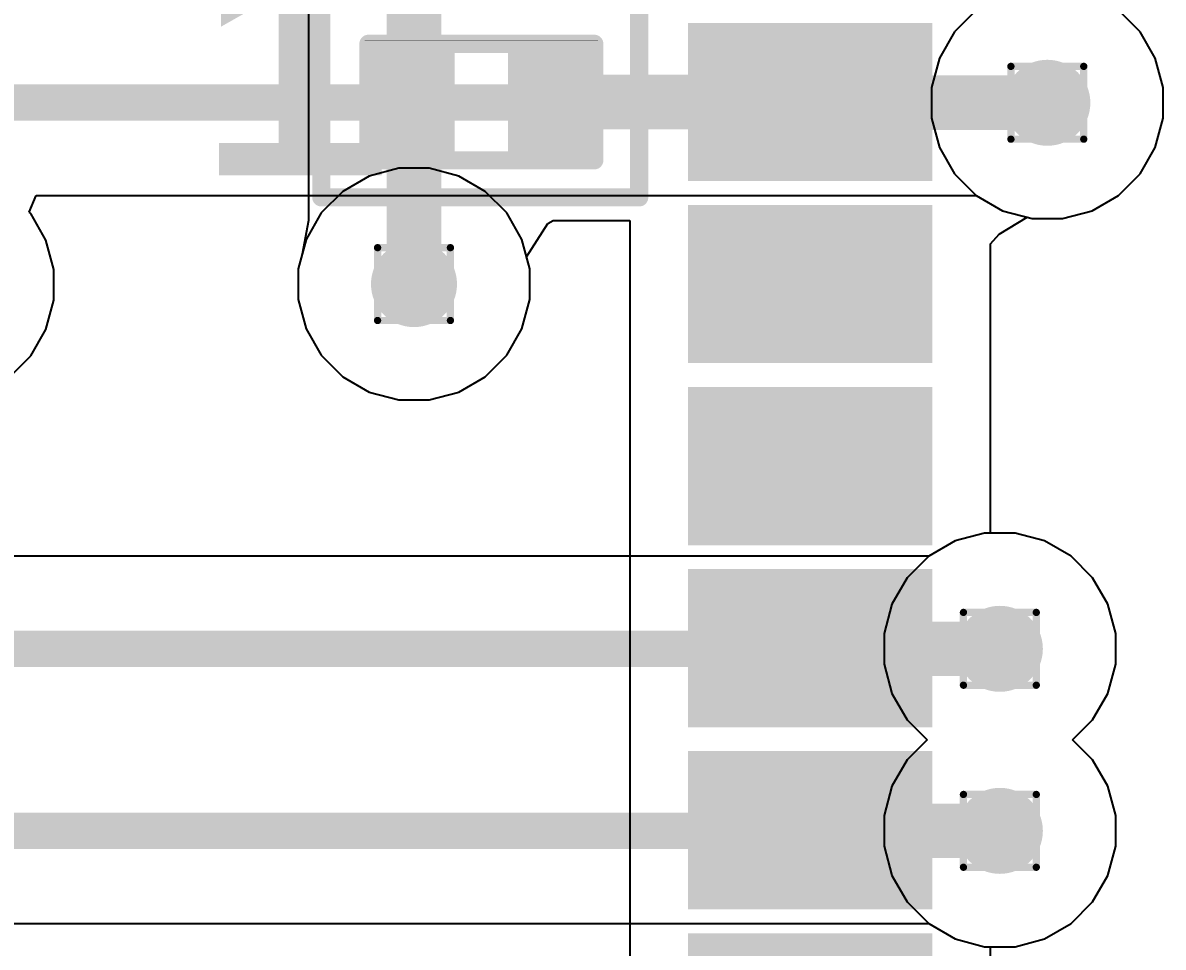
# Model space of a CAD drawing. Header units: inches. Extents: x -9 to 196, y -9 to 68.
# Drawn here: x 13.56 to 21.52, y 1.54 to 7.99 of the extents above; entities that cross this region are included whole.
import ezdxf

# ---------------------------------------------------------------- set-up
doc = ezdxf.new("R2010")
doc.units = ezdxf.units.IN
for name, color, linetype in [('Bottom Layer', 5, 'Continuous'), ('Drill Drawing', 1, 'Continuous'), ('Ground', 16, 'Continuous'), ('Power 3V3', 76, 'Continuous'), ('Top Layer', 1, 'Continuous'), ('Top Overlay', 2, 'Continuous'), ('Top Paste', 8, 'Continuous'), ('Top Solder', 216, 'Continuous'), ('Via Holes', 16, 'Continuous')]:
    doc.layers.add(name, color=color, linetype=linetype)
doc.styles.add('Arial Black_Bold', font='', dxfattribs={"height": 0.2})
doc.styles.get('Arial Black_Bold').set_extended_font_data('Arial Black', bold=True)

# ---------------------------------------------------------------- blocks, each defined once
blk = doc.blocks.new('38_SMD_M______4')
at = {"layer": 'Top Layer'}
for points in [[(7.99999797, 5.52000039), (9.499997509999998, 5.52000039), (9.499997509999998, 4.61999965), (7.99999797, 4.61999965)], [(8.00000051, 4.250000389999999), (9.500000049999999, 4.250000389999999), (9.500000049999999, 3.34999965), (8.00000051, 3.34999965)], [(8.00000051, 2.98000039), (9.500000049999999, 2.98000039), (9.500000049999999, 2.07999965), (8.00000051, 2.07999965)], [(8.00000051, 1.71000039), (9.500000049999999, 1.71000039), (9.500000049999999, 0.80999965), (8.00000051, 0.80999965)], [(8.00000051, 0.44000039), (9.500000049999999, 0.44000039), (9.500000049999999, -0.46000035), (8.00000051, -0.46000035)]]:
    blk.add_hatch(color=1, dxfattribs=at).paths.add_polyline_path(points)
at = {"layer": 'Top Paste'}
for points in [[(7.99999797, 5.52000039), (9.499997509999998, 5.52000039), (9.499997509999998, 4.61999965), (7.99999797, 4.61999965)], [(8.00000051, 4.250000389999999), (9.500000049999999, 4.250000389999999), (9.500000049999999, 3.34999965), (8.00000051, 3.34999965)], [(8.00000051, 2.98000039), (9.500000049999999, 2.98000039), (9.500000049999999, 2.07999965), (8.00000051, 2.07999965)], [(8.00000051, 1.71000039), (9.500000049999999, 1.71000039), (9.500000049999999, 0.80999965), (8.00000051, 0.80999965)], [(8.00000051, 0.44000039), (9.500000049999999, 0.44000039), (9.500000049999999, -0.46000035), (8.00000051, -0.46000035)]]:
    blk.add_hatch(color=8, dxfattribs=at).paths.add_polyline_path(points)
at = {"layer": 'Top Solder'}
for points in [[(7.89840051, 6.89160039), (9.601600049999998, 6.89160039), (9.601600049999998, 5.78839965), (7.89840051, 5.78839965)], [(7.89839797, 5.621600389999999), (9.60159751, 5.621600389999999), (9.60159751, 4.51839965), (7.89839797, 4.51839965)], [(7.89840051, 4.35160039), (9.601600049999998, 4.35160039), (9.601600049999998, 3.24839965), (7.89840051, 3.24839965)], [(7.89840051, 3.08160039), (9.601600049999998, 3.08160039), (9.601600049999998, 1.97839965), (7.89840051, 1.97839965)], [(7.89840051, 1.81160039), (9.601600049999998, 1.81160039), (9.601600049999998, 0.70839965), (7.89840051, 0.70839965)], [(7.89840051, 0.54160039), (9.601600049999998, 0.54160039), (9.601600049999998, -0.56160035), (7.89840051, -0.56160035)]]:
    blk.add_hatch(color=216, dxfattribs=at).paths.add_polyline_path(points)
blk = doc.blocks.new('R___0402_13')
at = {"layer": 'Top Layer'}
for points in [[(-0.6985, -0.3175), (-0.6985, 0.3175), (-0.2412999999999999, 0.3175), (-0.2413, -0.3175)], [(0.2412999999999999, -0.3175), (0.2413, 0.3175), (0.6985, 0.3175), (0.6985, -0.3175)]]:
    blk.add_hatch(color=1, dxfattribs=at).paths.add_polyline_path(points)
at = {"layer": 'Top Paste'}
for points in [[(-0.6985, -0.3175), (-0.6985, 0.3175), (-0.2412999999999999, 0.3175), (-0.2413, -0.3175)], [(0.2412999999999999, -0.3175), (0.2413, 0.3175), (0.6985, 0.3175), (0.6985, -0.3175)]]:
    blk.add_hatch(color=8, dxfattribs=at).paths.add_polyline_path(points)
at = {"layer": 'Top Solder'}
for points in [[(-0.75350116, -0.37250116), (-0.75350116, 0.37250116), (-0.1862988399999999, 0.37250116), (-0.18629884, -0.37250116)], [(0.1862988399999999, -0.37250116), (0.18629884, 0.37250116), (0.75350116, 0.37250116), (0.75350116, -0.37250116)]]:
    blk.add_hatch(color=216, dxfattribs=at).paths.add_polyline_path(points)
at = {"layer": 'Top Overlay'}
for points in [[(-0.7874, 0.4064, 0.127, 0.127, 0), (-0.78740254, -0.40640254, 0.127, 0.127, 0)], [(0.7874, 0.4064, 0.127, 0.127, 0), (-0.7874, 0.4064, 0.127, 0.127, 0)], [(0.7874, 0.4064, 0.127, 0.127, 0), (0.7874, -0.4064, 0.127, 0.127, 0)], [(0.7874, -0.4064, 0.127, 0.127, 0), (-0.78740254, -0.40640254, 0.127, 0.127, 0)], [(0.8128, -0.4317974599999999, 0.0032258, 0.0032258, 0), (-0.8127974599999999, -0.4317974599999999, 0.0032258, 0.0032258, 0)]]:
    blk.add_lwpolyline(points, format="xyseb", dxfattribs=at)
for points in [[(-0.8191499999999999, 0.4064, 0.0635, 0.0635, 1), (-0.7556499999999999, 0.4064, 0.0635, 0.0635, 1)], [(-0.8191499999999999, 0.4064, 0.0635, 0.0635, 1), (-0.7556499999999999, 0.4064, 0.0635, 0.0635, 1)], [(0.7556499999999999, 0.4064, 0.0635, 0.0635, 1), (0.8191499999999999, 0.4064, 0.0635, 0.0635, 1)], [(0.7556499999999999, 0.4064, 0.0635, 0.0635, 1), (0.8191499999999999, 0.4064, 0.0635, 0.0635, 1)], [(-0.8191525399999998, -0.40640254, 0.0635, 0.0635, 1), (-0.75565254, -0.40640254, 0.0635, 0.0635, 1)], [(-0.8191525399999998, -0.40640254, 0.0635, 0.0635, 1), (-0.75565254, -0.40640254, 0.0635, 0.0635, 1)], [(0.7556499999999999, -0.4064, 0.0635, 0.0635, 1), (0.8191499999999999, -0.4064, 0.0635, 0.0635, 1)], [(0.7556499999999999, -0.4064, 0.0635, 0.0635, 1), (0.8191499999999999, -0.4064, 0.0635, 0.0635, 1)], [(-0.8136026399999999, -0.4317974599999999, 0.0016129, 0.0016129, 1), (-0.81199228, -0.4317974599999999, 0.0016129, 0.0016129, 1)], [(0.8119948199999999, -0.4317974599999999, 0.0016129, 0.0016129, 1), (0.81360518, -0.4317974599999999, 0.0016129, 0.0016129, 1)]]:
    blk.add_lwpolyline(points, format="xyseb", close=True, dxfattribs=at)

msp = doc.modelspace()

# ---------------------------------------------------------------- hatches: boundary and pattern name
at = {"layer": 'Bottom Layer'}
h = msp.add_hatch(color=5, dxfattribs=at)
edge = h.paths.add_edge_path()
edge.add_arc((20.70992302, 7.43094526), 0.2999994, 0, 360)
h = msp.add_hatch(color=5, dxfattribs=at)
edge = h.paths.add_edge_path()
edge.add_arc((16.2927157, 6.16598716), 0.2999994, 0, 360)
h = msp.add_hatch(color=5, dxfattribs=at)
edge = h.paths.add_edge_path()
edge.add_arc((20.37881878, 3.621387219999999), 0.2999994, 0, 360)
h = msp.add_hatch(color=5, dxfattribs=at)
edge = h.paths.add_edge_path()
edge.add_arc((20.37881878, 2.35138722), 0.2999994, 0, 360)
at = {"layer": 'Ground'}
h = msp.add_hatch(color=16, dxfattribs=at)
edge = h.paths.add_edge_path()
edge.add_arc((20.70992302, 7.43094526), 0.2999994, 0, 360)
h = msp.add_hatch(color=16, dxfattribs=at)
edge = h.paths.add_edge_path()
edge.add_arc((16.2927157, 6.16598716), 0.2999994, 0, 360)
h = msp.add_hatch(color=16, dxfattribs=at)
edge = h.paths.add_edge_path()
edge.add_arc((20.37881878, 3.621387219999999), 0.2999994, 0, 360)
h = msp.add_hatch(color=16, dxfattribs=at)
edge = h.paths.add_edge_path()
edge.add_arc((20.37881878, 2.35138722), 0.2999994, 0, 360)
at = {"layer": 'Power 3V3'}
h = msp.add_hatch(color=76, dxfattribs=at)
edge = h.paths.add_edge_path()
edge.add_arc((20.70992302, 7.43094526), 0.2999994, 0, 360)
h = msp.add_hatch(color=76, dxfattribs=at)
edge = h.paths.add_edge_path()
edge.add_arc((16.2927157, 6.16598716), 0.2999994, 0, 360)
h = msp.add_hatch(color=76, dxfattribs=at)
edge = h.paths.add_edge_path()
edge.add_arc((20.37881878, 3.621387219999999), 0.2999994, 0, 360)
h = msp.add_hatch(color=76, dxfattribs=at)
edge = h.paths.add_edge_path()
edge.add_arc((20.37881878, 2.35138722), 0.2999994, 0, 360)
at = {"layer": 'Top Layer'}
h = msp.add_hatch(color=1, dxfattribs=at)
edge = h.paths.add_edge_path()
edge.add_arc((20.70992302, 7.43094526), 0.2999994, 0, 360)
h = msp.add_hatch(color=1, dxfattribs=at)
edge = h.paths.add_edge_path()
edge.add_arc((16.2927157, 6.16598716), 0.2999994, 0, 360)
h = msp.add_hatch(color=1, dxfattribs=at)
edge = h.paths.add_edge_path()
edge.add_arc((20.37881878, 3.621387219999999), 0.2999994, 0, 360)
h = msp.add_hatch(color=1, dxfattribs=at)
edge = h.paths.add_edge_path()
edge.add_arc((20.37881878, 2.35138722), 0.2999994, 0, 360)
at = {"layer": 'Via Holes'}
h = msp.add_hatch(color=7, dxfattribs=at)
edge = h.paths.add_edge_path()
edge.add_arc((20.70992302, 7.43094526), 0.1499997, 0, 360)
h = msp.add_hatch(color=7, dxfattribs=at)
edge = h.paths.add_edge_path()
edge.add_arc((16.2927157, 6.16598716), 0.1499997, 0, 360)
h = msp.add_hatch(color=7, dxfattribs=at)
edge = h.paths.add_edge_path()
edge.add_arc((20.37881878, 3.621387219999999), 0.1499997, 0, 360)
h = msp.add_hatch(color=7, dxfattribs=at)
edge = h.paths.add_edge_path()
edge.add_arc((20.37881878, 2.35138722), 0.1499997, 0, 360)

# ---------------------------------------------------------------- linework, layer by layer
at = {"layer": 'Bottom Layer'}
for p, q in [((20.20224052, 8.06594526), (20.06336348, 7.92706822)), ((21.35648256, 7.92706822), (21.21760552, 8.06594526)), ((20.06336348, 7.92706822), (19.95698828, 7.742821699999999)), ((21.46285776, 7.742821699999999), (21.35648256, 7.92706822)), ((19.95698828, 7.742821699999999), (19.90192362, 7.537320459999999)), ((21.51792242, 7.537320459999999), (21.46285776, 7.742821699999999)), ((19.90192362, 7.537320459999999), (19.90192362, 7.324570059999999)), ((21.51792242, 7.324570059999999), (21.51792242, 7.537320459999999)), ((19.90192362, 7.324570059999999), (19.95698828, 7.119068819999999)), ((21.46285776, 7.119068819999999), (21.51792242, 7.324570059999999)), ((19.95698828, 7.119068819999999), (20.06336348, 6.9348223)), ((21.35648256, 6.9348223), (21.46285776, 7.119068819999999)), ((16.1863405, 6.973986559999999), (15.98083926, 6.918921899999999)), ((16.3990909, 6.973986559999999), (16.1863405, 6.973986559999999)), ((16.60459214, 6.918921899999999), (16.3990909, 6.973986559999999)), ((20.06336348, 6.9348223), (20.21380006, 6.78438572)), ((21.20604598, 6.78438572), (21.35648256, 6.9348223)), ((15.98083926, 6.918921899999999), (15.79659274, 6.8125467)), ((16.78883866, 6.8125467), (16.60459214, 6.918921899999999)), ((15.79659274, 6.8125467), (15.64615616, 6.66211012)), ((16.93927524, 6.66211012), (16.78883866, 6.8125467)), ((20.21380006, 6.78438572), (20.39804658, 6.678010519999999)), ((21.02179946, 6.678010519999999), (21.20604598, 6.78438572)), ((15.64615616, 6.66211012), (15.53978096, 6.477863599999999)), ((17.04565044, 6.477863599999999), (16.93927524, 6.66211012)), ((20.39804658, 6.678010519999999), (20.60354782, 6.622945859999999)), ((20.60354782, 6.622945859999999), (20.81629822, 6.622945859999999)), ((20.81629822, 6.622945859999999), (21.02179946, 6.678010519999999)), ((15.53978096, 6.477863599999999), (15.4847163, 6.27236236)), ((17.1007151, 6.27236236), (17.04565044, 6.477863599999999)), ((15.4847163, 6.27236236), (15.4847163, 6.05961196)), ((17.1007151, 6.05961196), (17.1007151, 6.27236236)), ((15.4847163, 6.05961196), (15.53978096, 5.85411072)), ((17.04565044, 5.85411072), (17.1007151, 6.05961196)), ((15.53978096, 5.85411072), (15.64615616, 5.6698642)), ((16.93927524, 5.6698642), (17.04565044, 5.85411072)), ((15.64615616, 5.6698642), (15.79659274, 5.51942762)), ((16.78883866, 5.51942762), (16.93927524, 5.6698642)), ((15.79659274, 5.51942762), (15.98083926, 5.41305242)), ((16.60459214, 5.41305242), (16.78883866, 5.51942762)), ((15.98083926, 5.41305242), (16.1863405, 5.357987759999999)), ((16.3990909, 5.357987759999999), (16.60459214, 5.41305242)), ((16.1863405, 5.357987759999999), (16.3990909, 5.357987759999999)), ((20.27244358, 4.42938662), (20.06694234, 4.37432196)), ((20.48519398, 4.42938662), (20.27244358, 4.42938662)), ((20.69069522, 4.37432196), (20.48519398, 4.42938662)), ((20.06694234, 4.37432196), (19.88269582, 4.26794676)), ((20.87494174, 4.26794676), (20.69069522, 4.37432196)), ((19.88269582, 4.26794676), (19.73225924, 4.11751018)), ((21.02537832, 4.11751018), (20.87494174, 4.26794676)), ((19.73225924, 4.11751018), (19.62588404, 3.933263659999999)), ((21.13175352, 3.933263659999999), (21.02537832, 4.11751018)), ((19.62588404, 3.933263659999999), (19.57081938, 3.72776242)), ((21.18681818, 3.72776242), (21.13175352, 3.933263659999999)), ((19.57081938, 3.72776242), (19.57081938, 3.515012019999999)), ((21.18681818, 3.515012019999999), (21.18681818, 3.72776242)), ((19.57081938, 3.515012019999999), (19.62588404, 3.30951078)), ((21.13175352, 3.30951078), (21.18681818, 3.515012019999999)), ((19.62588404, 3.30951078), (19.73225924, 3.12526426)), ((21.02537832, 3.12526426), (21.13175352, 3.30951078)), ((19.73225924, 3.12526426), (19.87113628, 2.98638722)), ((20.88650128, 2.98638722), (21.02537832, 3.12526426)), ((19.87113628, 2.98638722), (19.73225924, 2.84751018)), ((21.02537832, 2.84751018), (20.88650128, 2.98638722)), ((19.73225924, 2.84751018), (19.62588404, 2.66326366)), ((21.13175352, 2.66326366), (21.02537832, 2.84751018)), ((19.62588404, 2.66326366), (19.57081938, 2.45776242)), ((21.18681818, 2.45776242), (21.13175352, 2.66326366)), ((19.57081938, 2.45776242), (19.57081938, 2.24501202)), ((21.18681818, 2.24501202), (21.18681818, 2.45776242)), ((19.57081938, 2.24501202), (19.62588404, 2.03951078)), ((21.13175352, 2.03951078), (21.18681818, 2.24501202)), ((19.62588404, 2.03951078), (19.73225924, 1.85526426)), ((21.02537832, 1.85526426), (21.13175352, 2.03951078)), ((19.73225924, 1.85526426), (19.88269582, 1.70482768)), ((20.87494174, 1.70482768), (21.02537832, 1.85526426)), ((19.88269582, 1.70482768), (20.06694234, 1.59845248)), ((20.69069522, 1.59845248), (20.87494174, 1.70482768)), ((20.06694234, 1.59845248), (20.27244358, 1.54338782)), ((20.48519398, 1.54338782), (20.69069522, 1.59845248)), ((20.27244358, 1.54338782), (20.48519398, 1.54338782))]:
    msp.add_line(p, q, dxfattribs=at)
at = {"layer": 'Drill Drawing'}
for points in [[(20.45592302, 7.68494526, 0.0508, 0.0508, 0), (20.96392302, 7.68494526, 0.0508, 0.0508, 0)], [(20.45592302, 7.176945259999999, 0.0508, 0.0508, 0), (20.45592302, 7.68494526, 0.0508, 0.0508, 0)], [(20.96392302, 7.176945259999999, 0.0508, 0.0508, 0), (20.96392302, 7.68494526, 0.0508, 0.0508, 0)], [(20.45592302, 7.176945259999999, 0.0508, 0.0508, 0), (20.96392302, 7.176945259999999, 0.0508, 0.0508, 0)], [(16.0387157, 6.41998716, 0.0508, 0.0508, 0), (16.5467157, 6.41998716, 0.0508, 0.0508, 0)], [(16.0387157, 5.91198716, 0.0508, 0.0508, 0), (16.0387157, 6.41998716, 0.0508, 0.0508, 0)], [(16.5467157, 5.91198716, 0.0508, 0.0508, 0), (16.5467157, 6.41998716, 0.0508, 0.0508, 0)], [(16.0387157, 5.91198716, 0.0508, 0.0508, 0), (16.5467157, 5.91198716, 0.0508, 0.0508, 0)], [(20.12481878, 3.875387219999999, 0.0508, 0.0508, 0), (20.63281878, 3.875387219999999, 0.0508, 0.0508, 0)], [(20.12481878, 3.36738722, 0.0508, 0.0508, 0), (20.12481878, 3.875387219999999, 0.0508, 0.0508, 0)], [(20.63281878, 3.36738722, 0.0508, 0.0508, 0), (20.63281878, 3.875387219999999, 0.0508, 0.0508, 0)], [(20.12481878, 3.36738722, 0.0508, 0.0508, 0), (20.63281878, 3.36738722, 0.0508, 0.0508, 0)], [(20.12481878, 2.60538722, 0.0508, 0.0508, 0), (20.63281878, 2.60538722, 0.0508, 0.0508, 0)], [(20.12481878, 2.09738722, 0.0508, 0.0508, 0), (20.12481878, 2.60538722, 0.0508, 0.0508, 0)], [(20.63281878, 2.09738722, 0.0508, 0.0508, 0), (20.63281878, 2.60538722, 0.0508, 0.0508, 0)], [(20.12481878, 2.09738722, 0.0508, 0.0508, 0), (20.63281878, 2.09738722, 0.0508, 0.0508, 0)]]:
    msp.add_lwpolyline(points, format="xyseb", dxfattribs=at)
for points in [[(20.44322302, 7.68494526, 0.0254, 0.0254, 1), (20.46862302, 7.68494526, 0.0254, 0.0254, 1)], [(20.44322302, 7.68494526, 0.0254, 0.0254, 1), (20.46862302, 7.68494526, 0.0254, 0.0254, 1)], [(20.95122302, 7.68494526, 0.0254, 0.0254, 1), (20.97662302, 7.68494526, 0.0254, 0.0254, 1)], [(20.95122302, 7.68494526, 0.0254, 0.0254, 1), (20.97662302, 7.68494526, 0.0254, 0.0254, 1)], [(20.44322302, 7.176945259999999, 0.0254, 0.0254, 1), (20.46862302, 7.176945259999999, 0.0254, 0.0254, 1)], [(20.44322302, 7.176945259999999, 0.0254, 0.0254, 1), (20.46862302, 7.176945259999999, 0.0254, 0.0254, 1)], [(20.95122302, 7.176945259999999, 0.0254, 0.0254, 1), (20.97662302, 7.176945259999999, 0.0254, 0.0254, 1)], [(20.95122302, 7.176945259999999, 0.0254, 0.0254, 1), (20.97662302, 7.176945259999999, 0.0254, 0.0254, 1)], [(16.0260157, 6.41998716, 0.0254, 0.0254, 1), (16.0514157, 6.41998716, 0.0254, 0.0254, 1)], [(16.0260157, 6.41998716, 0.0254, 0.0254, 1), (16.0514157, 6.41998716, 0.0254, 0.0254, 1)], [(16.5340157, 6.41998716, 0.0254, 0.0254, 1), (16.5594157, 6.41998716, 0.0254, 0.0254, 1)], [(16.5340157, 6.41998716, 0.0254, 0.0254, 1), (16.5594157, 6.41998716, 0.0254, 0.0254, 1)], [(16.0260157, 5.91198716, 0.0254, 0.0254, 1), (16.0514157, 5.91198716, 0.0254, 0.0254, 1)], [(16.0260157, 5.91198716, 0.0254, 0.0254, 1), (16.0514157, 5.91198716, 0.0254, 0.0254, 1)], [(16.5340157, 5.91198716, 0.0254, 0.0254, 1), (16.5594157, 5.91198716, 0.0254, 0.0254, 1)], [(16.5340157, 5.91198716, 0.0254, 0.0254, 1), (16.5594157, 5.91198716, 0.0254, 0.0254, 1)], [(20.11211878, 3.875387219999999, 0.0254, 0.0254, 1), (20.13751878, 3.875387219999999, 0.0254, 0.0254, 1)], [(20.11211878, 3.875387219999999, 0.0254, 0.0254, 1), (20.13751878, 3.875387219999999, 0.0254, 0.0254, 1)], [(20.62011878, 3.875387219999999, 0.0254, 0.0254, 1), (20.64551878, 3.875387219999999, 0.0254, 0.0254, 1)], [(20.62011878, 3.875387219999999, 0.0254, 0.0254, 1), (20.64551878, 3.875387219999999, 0.0254, 0.0254, 1)], [(20.11211878, 3.36738722, 0.0254, 0.0254, 1), (20.13751878, 3.36738722, 0.0254, 0.0254, 1)], [(20.11211878, 3.36738722, 0.0254, 0.0254, 1), (20.13751878, 3.36738722, 0.0254, 0.0254, 1)], [(20.62011878, 3.36738722, 0.0254, 0.0254, 1), (20.64551878, 3.36738722, 0.0254, 0.0254, 1)], [(20.62011878, 3.36738722, 0.0254, 0.0254, 1), (20.64551878, 3.36738722, 0.0254, 0.0254, 1)], [(20.11211878, 2.60538722, 0.0254, 0.0254, 1), (20.13751878, 2.60538722, 0.0254, 0.0254, 1)], [(20.11211878, 2.60538722, 0.0254, 0.0254, 1), (20.13751878, 2.60538722, 0.0254, 0.0254, 1)], [(20.62011878, 2.60538722, 0.0254, 0.0254, 1), (20.64551878, 2.60538722, 0.0254, 0.0254, 1)], [(20.62011878, 2.60538722, 0.0254, 0.0254, 1), (20.64551878, 2.60538722, 0.0254, 0.0254, 1)], [(20.11211878, 2.09738722, 0.0254, 0.0254, 1), (20.13751878, 2.09738722, 0.0254, 0.0254, 1)], [(20.11211878, 2.09738722, 0.0254, 0.0254, 1), (20.13751878, 2.09738722, 0.0254, 0.0254, 1)], [(20.62011878, 2.09738722, 0.0254, 0.0254, 1), (20.64551878, 2.09738722, 0.0254, 0.0254, 1)], [(20.62011878, 2.09738722, 0.0254, 0.0254, 1), (20.64551878, 2.09738722, 0.0254, 0.0254, 1)]]:
    msp.add_lwpolyline(points, format="xyseb", close=True, dxfattribs=at)
at = {"layer": 'Ground'}
for p, q in [((20.20224052, 8.06594526), (20.06336348, 7.92706822)), ((21.35648256, 7.92706822), (21.21760552, 8.06594526)), ((20.06336348, 7.92706822), (19.95698828, 7.742821699999999)), ((21.46285776, 7.742821699999999), (21.35648256, 7.92706822)), ((19.95698828, 7.742821699999999), (19.90192362, 7.537320459999999)), ((21.51792242, 7.537320459999999), (21.46285776, 7.742821699999999)), ((19.90192362, 7.537320459999999), (19.90192362, 7.324570059999999)), ((21.51792242, 7.324570059999999), (21.51792242, 7.537320459999999)), ((19.90192362, 7.324570059999999), (19.95698828, 7.119068819999999)), ((21.46285776, 7.119068819999999), (21.51792242, 7.324570059999999)), ((19.95698828, 7.119068819999999), (20.06336348, 6.9348223)), ((21.35648256, 6.9348223), (21.46285776, 7.119068819999999)), ((16.1863405, 6.973986559999999), (15.98083926, 6.918921899999999)), ((16.3990909, 6.973986559999999), (16.1863405, 6.973986559999999)), ((16.60459214, 6.918921899999999), (16.3990909, 6.973986559999999)), ((20.06336348, 6.9348223), (20.21380006, 6.78438572)), ((21.20604598, 6.78438572), (21.35648256, 6.9348223)), ((15.98083926, 6.918921899999999), (15.79659274, 6.8125467)), ((16.78883866, 6.8125467), (16.60459214, 6.918921899999999)), ((15.79659274, 6.8125467), (15.64615616, 6.66211012)), ((16.93927524, 6.66211012), (16.78883866, 6.8125467)), ((20.21380006, 6.78438572), (20.39804658, 6.678010519999999)), ((21.02179946, 6.678010519999999), (21.20604598, 6.78438572)), ((15.64615616, 6.66211012), (15.53978096, 6.477863599999999)), ((17.04565044, 6.477863599999999), (16.93927524, 6.66211012)), ((20.39804658, 6.678010519999999), (20.60354782, 6.622945859999999)), ((20.60354782, 6.622945859999999), (20.81629822, 6.622945859999999)), ((20.81629822, 6.622945859999999), (21.02179946, 6.678010519999999)), ((15.53978096, 6.477863599999999), (15.4847163, 6.27236236)), ((17.1007151, 6.27236236), (17.04565044, 6.477863599999999)), ((15.4847163, 6.27236236), (15.4847163, 6.05961196)), ((17.1007151, 6.05961196), (17.1007151, 6.27236236)), ((15.4847163, 6.05961196), (15.53978096, 5.85411072)), ((17.04565044, 5.85411072), (17.1007151, 6.05961196)), ((15.53978096, 5.85411072), (15.64615616, 5.6698642)), ((16.93927524, 5.6698642), (17.04565044, 5.85411072)), ((15.64615616, 5.6698642), (15.79659274, 5.51942762)), ((16.78883866, 5.51942762), (16.93927524, 5.6698642)), ((15.79659274, 5.51942762), (15.98083926, 5.41305242)), ((16.60459214, 5.41305242), (16.78883866, 5.51942762)), ((15.98083926, 5.41305242), (16.1863405, 5.357987759999999)), ((16.3990909, 5.357987759999999), (16.60459214, 5.41305242)), ((16.1863405, 5.357987759999999), (16.3990909, 5.357987759999999)), ((20.27244358, 4.42938662), (20.06694234, 4.37432196)), ((20.48519398, 4.42938662), (20.27244358, 4.42938662)), ((20.69069522, 4.37432196), (20.48519398, 4.42938662)), ((20.06694234, 4.37432196), (19.88269582, 4.26794676)), ((20.87494174, 4.26794676), (20.69069522, 4.37432196)), ((19.88269582, 4.26794676), (19.73225924, 4.11751018)), ((21.02537832, 4.11751018), (20.87494174, 4.26794676)), ((19.73225924, 4.11751018), (19.62588404, 3.933263659999999)), ((21.13175352, 3.933263659999999), (21.02537832, 4.11751018)), ((19.62588404, 3.933263659999999), (19.57081938, 3.72776242)), ((21.18681818, 3.72776242), (21.13175352, 3.933263659999999)), ((19.57081938, 3.72776242), (19.57081938, 3.515012019999999)), ((21.18681818, 3.515012019999999), (21.18681818, 3.72776242)), ((19.57081938, 3.515012019999999), (19.62588404, 3.30951078)), ((21.13175352, 3.30951078), (21.18681818, 3.515012019999999)), ((19.62588404, 3.30951078), (19.73225924, 3.12526426)), ((21.02537832, 3.12526426), (21.13175352, 3.30951078)), ((19.73225924, 3.12526426), (19.87113628, 2.98638722)), ((20.88650128, 2.98638722), (21.02537832, 3.12526426)), ((19.87113628, 2.98638722), (19.73225924, 2.84751018)), ((21.02537832, 2.84751018), (20.88650128, 2.98638722)), ((19.73225924, 2.84751018), (19.62588404, 2.66326366)), ((21.13175352, 2.66326366), (21.02537832, 2.84751018)), ((19.62588404, 2.66326366), (19.57081938, 2.45776242)), ((21.18681818, 2.45776242), (21.13175352, 2.66326366)), ((19.57081938, 2.45776242), (19.57081938, 2.24501202)), ((21.18681818, 2.24501202), (21.18681818, 2.45776242)), ((19.57081938, 2.24501202), (19.62588404, 2.03951078)), ((21.13175352, 2.03951078), (21.18681818, 2.24501202)), ((19.62588404, 2.03951078), (19.73225924, 1.85526426)), ((21.02537832, 1.85526426), (21.13175352, 2.03951078)), ((19.73225924, 1.85526426), (19.88269582, 1.70482768)), ((20.87494174, 1.70482768), (21.02537832, 1.85526426)), ((19.88269582, 1.70482768), (20.06694234, 1.59845248)), ((20.69069522, 1.59845248), (20.87494174, 1.70482768)), ((20.06694234, 1.59845248), (20.27244358, 1.54338782)), ((20.48519398, 1.54338782), (20.69069522, 1.59845248)), ((20.27244358, 1.54338782), (20.48519398, 1.54338782))]:
    msp.add_line(p, q, dxfattribs=at)
at = {"layer": 'Power 3V3'}
for p, q in [((21.35648256, 7.92706822), (21.21760552, 8.06594526)), ((21.46285776, 7.742821699999999), (21.35648256, 7.92706822)), ((21.51792242, 7.537320459999999), (21.46285776, 7.742821699999999)), ((21.51792242, 7.324570059999999), (21.51792242, 7.537320459999999)), ((21.46285776, 7.119068819999999), (21.51792242, 7.324570059999999)), ((21.35648256, 6.9348223), (21.46285776, 7.119068819999999)), ((21.20604598, 6.78438572), (21.35648256, 6.9348223)), ((13.6093327, 6.66784544), (13.6579356, 6.7851782)), ((13.6579356, 6.7851782), (20.21300758, 6.7851782)), ((20.21300758, 6.7851782), (20.21380006, 6.78438572)), ((20.21380006, 6.78438572), (20.39804658, 6.678010519999999)), ((21.02179946, 6.678010519999999), (21.20604598, 6.78438572)), ((13.61966796, 6.65751018), (13.6093327, 6.66784544)), ((13.72604316, 6.47326366), (13.61966796, 6.65751018)), ((20.39804658, 6.678010519999999), (20.60354782, 6.622945859999999)), ((20.60354782, 6.622945859999999), (20.81629822, 6.622945859999999)), ((20.81629822, 6.622945859999999), (21.02179946, 6.678010519999999)), ((13.78110782, 6.26776242), (13.72604316, 6.47326366)), ((13.78110782, 6.055012019999999), (13.78110782, 6.26776242)), ((13.72604316, 5.849510779999999), (13.78110782, 6.055012019999999)), ((13.61966796, 5.665264259999999), (13.72604316, 5.849510779999999)), ((13.46923138, 5.51482768), (13.61966796, 5.665264259999999)), ((20.27244358, 4.42938662), (20.06694234, 4.37432196)), ((20.48519398, 4.42938662), (20.27244358, 4.42938662)), ((20.69069522, 4.37432196), (20.48519398, 4.42938662)), ((20.06694234, 4.37432196), (19.88422236, 4.268828139999999)), ((20.87494174, 4.26794676), (20.69069522, 4.37432196)), ((19.88422236, 4.268828139999999), (8.0097249, 4.268828139999999)), ((21.02537832, 4.11751018), (20.87494174, 4.26794676)), ((21.13175352, 3.933263659999999), (21.02537832, 4.11751018)), ((21.18681818, 3.72776242), (21.13175352, 3.933263659999999)), ((21.18681818, 3.515012019999999), (21.18681818, 3.72776242)), ((21.13175352, 3.30951078), (21.18681818, 3.515012019999999)), ((21.02537832, 3.12526426), (21.13175352, 3.30951078)), ((20.88650128, 2.98638722), (21.02537832, 3.12526426)), ((21.02537832, 2.84751018), (20.88650128, 2.98638722)), ((21.13175352, 2.66326366), (21.02537832, 2.84751018)), ((21.18681818, 2.45776242), (21.13175352, 2.66326366)), ((21.18681818, 2.24501202), (21.18681818, 2.45776242)), ((21.13175352, 2.03951078), (21.18681818, 2.24501202)), ((21.02537832, 1.85526426), (21.13175352, 2.03951078)), ((20.87494174, 1.70482768), (21.02537832, 1.85526426)), ((7.28890592, 1.7039463), (19.88422236, 1.7039463)), ((19.88422236, 1.7039463), (20.06694234, 1.59845248)), ((20.69069522, 1.59845248), (20.87494174, 1.70482768)), ((20.06694234, 1.59845248), (20.27244358, 1.54338782)), ((20.48519398, 1.54338782), (20.69069522, 1.59845248)), ((20.27244358, 1.54338782), (20.48519398, 1.54338782))]:
    msp.add_line(p, q, dxfattribs=at)
for points in [[(8.84549666, 7.43261912, 0.254, 0.254, 0), (20.70824916, 7.43261912, 0.254, 0.254, 0)], [(20.70824916, 7.43261912, 0.254, 0.254, 0), (20.70992302, 7.43094526, 0.254, 0.254, 0)], [(7.997515119999999, 3.621387219999999, 0.254, 0.254, 0), (20.37881624, 3.621387219999999, 0.254, 0.254, 0)], [(7.28890592, 2.35138722, 0.254, 0.254, 0), (20.37881878, 2.35138722, 0.254, 0.254, 0)]]:
    msp.add_lwpolyline(points, format="xyseb", dxfattribs=at)
for points in [[(20.64474916, 7.43261912, 0.127, 0.127, 1), (20.77174916, 7.43261912, 0.127, 0.127, 1)], [(20.64474916, 7.43261912, 0.127, 0.127, 1), (20.77174916, 7.43261912, 0.127, 0.127, 1)], [(20.64642302, 7.43094526, 0.127, 0.127, 1), (20.77342302, 7.43094526, 0.127, 0.127, 1)], [(20.31531624, 3.621387219999999, 0.127, 0.127, 1), (20.44231624, 3.621387219999999, 0.127, 0.127, 1)], [(20.31531878, 2.35138722, 0.127, 0.127, 1), (20.44231878, 2.35138722, 0.127, 0.127, 1)]]:
    msp.add_lwpolyline(points, format="xyseb", close=True, dxfattribs=at)
at = {"layer": 'Top Layer'}
for p, q in [((15.5561157, 9.150487159999999), (15.5561157, 7.880487159999999)), ((21.35648256, 7.92706822), (21.21760552, 8.06594526)), ((15.5561157, 7.880487159999999), (15.5561157, 6.610489699999999)), ((21.46285776, 7.742821699999999), (21.35648256, 7.92706822)), ((21.51792242, 7.537320459999999), (21.46285776, 7.742821699999999)), ((21.51792242, 7.324570059999999), (21.51792242, 7.537320459999999)), ((21.46285776, 7.119068819999999), (21.51792242, 7.324570059999999)), ((21.35648256, 6.9348223), (21.46285776, 7.119068819999999)), ((21.20604598, 6.78438572), (21.35648256, 6.9348223)), ((21.02179946, 6.678010519999999), (21.20604598, 6.78438572)), ((15.55611316, 6.61048716), (15.51213814, 6.3747015)), ((15.5561157, 6.610489699999999), (15.55611316, 6.61048716)), ((17.22521828, 6.587749079999999), (17.26237594, 6.61048716)), ((17.26237594, 6.61048716), (17.79821688, 6.61048716)), ((17.79821688, 6.61048716), (17.79821688, 5.20798806)), ((20.37480558, 6.514825679999999), (20.56821642, 6.63241244)), ((20.56821642, 6.63241244), (20.60354782, 6.622945859999999)), ((20.60354782, 6.622945859999999), (20.81629822, 6.622945859999999)), ((20.81629822, 6.622945859999999), (21.02179946, 6.678010519999999)), ((17.07817514, 6.35648462), (17.22521828, 6.587749079999999)), ((20.31421388, 6.4465454), (20.37480558, 6.514825679999999)), ((20.31421388, 5.20798806), (20.31421388, 6.4465454)), ((15.51213814, 6.3747015), (15.4847163, 6.27236236)), ((17.1007151, 6.27236236), (17.07817514, 6.35648462)), ((15.4847163, 6.27236236), (15.4847163, 6.05961196)), ((17.1007151, 6.05961196), (17.1007151, 6.27236236)), ((15.4847163, 6.05961196), (15.53978096, 5.85411072)), ((17.04565044, 5.85411072), (17.1007151, 6.05961196)), ((15.53978096, 5.85411072), (15.64615616, 5.6698642)), ((16.93927524, 5.6698642), (17.04565044, 5.85411072)), ((15.64615616, 5.6698642), (15.79659274, 5.51942762)), ((16.78883866, 5.51942762), (16.93927524, 5.6698642)), ((15.79659274, 5.51942762), (15.98083926, 5.41305242)), ((16.60459214, 5.41305242), (16.78883866, 5.51942762)), ((15.98083926, 5.41305242), (16.1863405, 5.357987759999999)), ((16.3990909, 5.357987759999999), (16.60459214, 5.41305242)), ((16.1863405, 5.357987759999999), (16.3990909, 5.357987759999999)), ((17.79821688, 5.20798806), (17.79821688, 3.93798806)), ((20.31421388, 4.42938662), (20.31421388, 5.20798806)), ((20.48519398, 4.42938662), (20.31421388, 4.42938662)), ((20.69069522, 4.37432196), (20.48519398, 4.42938662)), ((20.87494174, 4.26794676), (20.69069522, 4.37432196)), ((21.02537832, 4.11751018), (20.87494174, 4.26794676)), ((21.13175352, 3.933263659999999), (21.02537832, 4.11751018)), ((17.79821688, 3.93798806), (17.79821688, 2.66798806)), ((21.18681818, 3.72776242), (21.13175352, 3.933263659999999)), ((21.18681818, 3.515012019999999), (21.18681818, 3.72776242)), ((21.13175352, 3.30951078), (21.18681818, 3.515012019999999)), ((21.02537832, 3.12526426), (21.13175352, 3.30951078)), ((20.88650128, 2.98638722), (21.02537832, 3.12526426)), ((21.02537832, 2.84751018), (20.88650128, 2.98638722)), ((21.13175352, 2.66326366), (21.02537832, 2.84751018)), ((17.79821688, 2.66798806), (17.79821942, 2.66798806)), ((17.79821942, 2.66798806), (17.79821942, 2.04398626)), ((21.18681818, 2.45776242), (21.13175352, 2.66326366)), ((21.18681818, 2.24501202), (21.18681818, 2.45776242)), ((21.13175352, 2.03951078), (21.18681818, 2.24501202)), ((17.79821942, 2.04398626), (17.79821688, 2.04398626)), ((17.79821688, 2.04398626), (17.79821688, 0.64148716)), ((21.02537832, 1.85526426), (21.13175352, 2.03951078)), ((20.87494174, 1.70482768), (21.02537832, 1.85526426)), ((20.69069522, 1.59845248), (20.87494174, 1.70482768)), ((20.48519398, 1.54338782), (20.69069522, 1.59845248)), ((20.31421642, 1.39798806), (20.31421642, 1.54338782)), ((20.31421642, 1.54338782), (20.48519398, 1.54338782))]:
    msp.add_line(p, q, dxfattribs=at)
for points in [[(16.2927157, 7.43598716, 0.3809999999999999, 0.3809999999999999, 0), (16.2927157, 8.70598716, 0.3809999999999999, 0.3809999999999999, 0)], [(16.2927157, 6.16598716, 0.3809999999999999, 0.3809999999999999, 0), (16.2927157, 7.43598716, 0.3809999999999999, 0.3809999999999999, 0)], [(17.2325157, 7.43598716, 0.3809999999999999, 0.3809999999999999, 0), (19.05621538, 7.43598716, 0.3809999999999999, 0.3809999999999999, 0)], [(19.05621538, 7.43598716, 0.3809999999999999, 0.3809999999999999, 0), (19.06125728, 7.43094526, 0.3809999999999999, 0.3809999999999999, 0)], [(19.06125728, 7.43094526, 0.3809999999999999, 0.3809999999999999, 0), (20.70992302, 7.43094526, 0.3809999999999999, 0.3809999999999999, 0)], [(19.05621538, 3.621387219999999, 0.3809999999999999, 0.3809999999999999, 0), (19.05621538, 3.62598716, 0.3809999999999999, 0.3809999999999999, 0)], [(19.05621538, 3.621387219999999, 0.3809999999999999, 0.3809999999999999, 0), (20.37881878, 3.621387219999999, 0.3809999999999999, 0.3809999999999999, 0)], [(19.05161798, 2.35138722, 0.3809999999999999, 0.3809999999999999, 0), (19.05621792, 2.35598716, 0.3809999999999999, 0.3809999999999999, 0)], [(19.05621792, 2.35138722, 0.3809999999999999, 0.3809999999999999, 0), (19.05621792, 2.35598716, 0.3809999999999999, 0.3809999999999999, 0)], [(19.05621792, 2.35138722, 0.3809999999999999, 0.3809999999999999, 0), (20.37881878, 2.35138722, 0.3809999999999999, 0.3809999999999999, 0)]]:
    msp.add_lwpolyline(points, format="xyseb", dxfattribs=at)
for points in [[(16.1974657, 7.43598716, 0.1905, 0.1905, 1), (16.3879657, 7.43598716, 0.1905, 0.1905, 1)], [(16.1974657, 7.43598716, 0.1905, 0.1905, 1), (16.3879657, 7.43598716, 0.1905, 0.1905, 1)], [(17.1372657, 7.43598716, 0.1905, 0.1905, 1), (17.3277657, 7.43598716, 0.1905, 0.1905, 1)], [(18.96096538, 7.43598716, 0.1905, 0.1905, 1), (19.15146538, 7.43598716, 0.1905, 0.1905, 1)], [(18.96096538, 7.43598716, 0.1905, 0.1905, 1), (19.15146538, 7.43598716, 0.1905, 0.1905, 1)], [(18.96600728, 7.43094526, 0.1905, 0.1905, 1), (19.15650728, 7.43094526, 0.1905, 0.1905, 1)], [(18.96600728, 7.43094526, 0.1905, 0.1905, 1), (19.15650728, 7.43094526, 0.1905, 0.1905, 1)], [(20.61467302, 7.43094526, 0.1905, 0.1905, 1), (20.80517302, 7.43094526, 0.1905, 0.1905, 1)], [(16.1974657, 6.16598716, 0.1905, 0.1905, 1), (16.3879657, 6.16598716, 0.1905, 0.1905, 1)], [(18.96096538, 3.62598716, 0.1905, 0.1905, 1), (19.15146538, 3.62598716, 0.1905, 0.1905, 1)], [(18.96096538, 3.621387219999999, 0.1905, 0.1905, 1), (19.15146538, 3.621387219999999, 0.1905, 0.1905, 1)], [(18.96096538, 3.621387219999999, 0.1905, 0.1905, 1), (19.15146538, 3.621387219999999, 0.1905, 0.1905, 1)], [(20.28356878, 3.621387219999999, 0.1905, 0.1905, 1), (20.47406878, 3.621387219999999, 0.1905, 0.1905, 1)], [(18.96096792, 2.35598716, 0.1905, 0.1905, 1), (19.15146792, 2.35598716, 0.1905, 0.1905, 1)], [(18.96096792, 2.35598716, 0.1905, 0.1905, 1), (19.15146792, 2.35598716, 0.1905, 0.1905, 1)], [(18.95636798, 2.35138722, 0.1905, 0.1905, 1), (19.14686798, 2.35138722, 0.1905, 0.1905, 1)], [(18.96096792, 2.35138722, 0.1905, 0.1905, 1), (19.15146792, 2.35138722, 0.1905, 0.1905, 1)], [(18.96096792, 2.35138722, 0.1905, 0.1905, 1), (19.15146792, 2.35138722, 0.1905, 0.1905, 1)], [(20.28356878, 2.35138722, 0.1905, 0.1905, 1), (20.47406878, 2.35138722, 0.1905, 0.1905, 1)]]:
    msp.add_lwpolyline(points, format="xyseb", close=True, dxfattribs=at)
at = {"layer": 'Top Overlay'}
for points in [[(15.64631618, 6.770987219999999, 0.127, 0.127, 0), (15.64631618, 13.208, 0.127, 0.127, 0)], [(17.86320278, 6.770987219999999, 0.127, 0.127, 0), (17.86320278, 13.208, 0.127, 0.127, 0)], [(15.64631618, 6.770987219999999, 0.127, 0.127, 0), (17.86320278, 6.770987219999999, 0.127, 0.127, 0)]]:
    msp.add_lwpolyline(points, format="xyseb", dxfattribs=at)
for points in [[(15.61456618, 6.770987219999999, 0.0635, 0.0635, 1), (15.67806618, 6.770987219999999, 0.0635, 0.0635, 1)], [(15.61456618, 6.770987219999999, 0.0635, 0.0635, 1), (15.67806618, 6.770987219999999, 0.0635, 0.0635, 1)], [(17.83145278, 6.770987219999999, 0.0635, 0.0635, 1), (17.89495278, 6.770987219999999, 0.0635, 0.0635, 1)], [(17.83145278, 6.770987219999999, 0.0635, 0.0635, 1), (17.89495278, 6.770987219999999, 0.0635, 0.0635, 1)]]:
    msp.add_lwpolyline(points, format="xyseb", close=True, dxfattribs=at)

# ---------------------------------------------------------------- block references
at = {"rotation": 180}
for name, p in [('38_SMD_M______4', (27.80621566, 7.42598718)), ('R___0402_13', (16.7626157, 7.43598716))]:
    msp.add_blockref(name, p, dxfattribs=at)

# ---------------------------------------------------------------- texts
at = {"layer": 'Top Overlay', "style": 'Arial Black_Bold'}
msp.add_text('1', height=1.524, dxfattribs=at).set_placement((14.7803108, 6.92454546))

doc.saveas('drawing.dxf')
